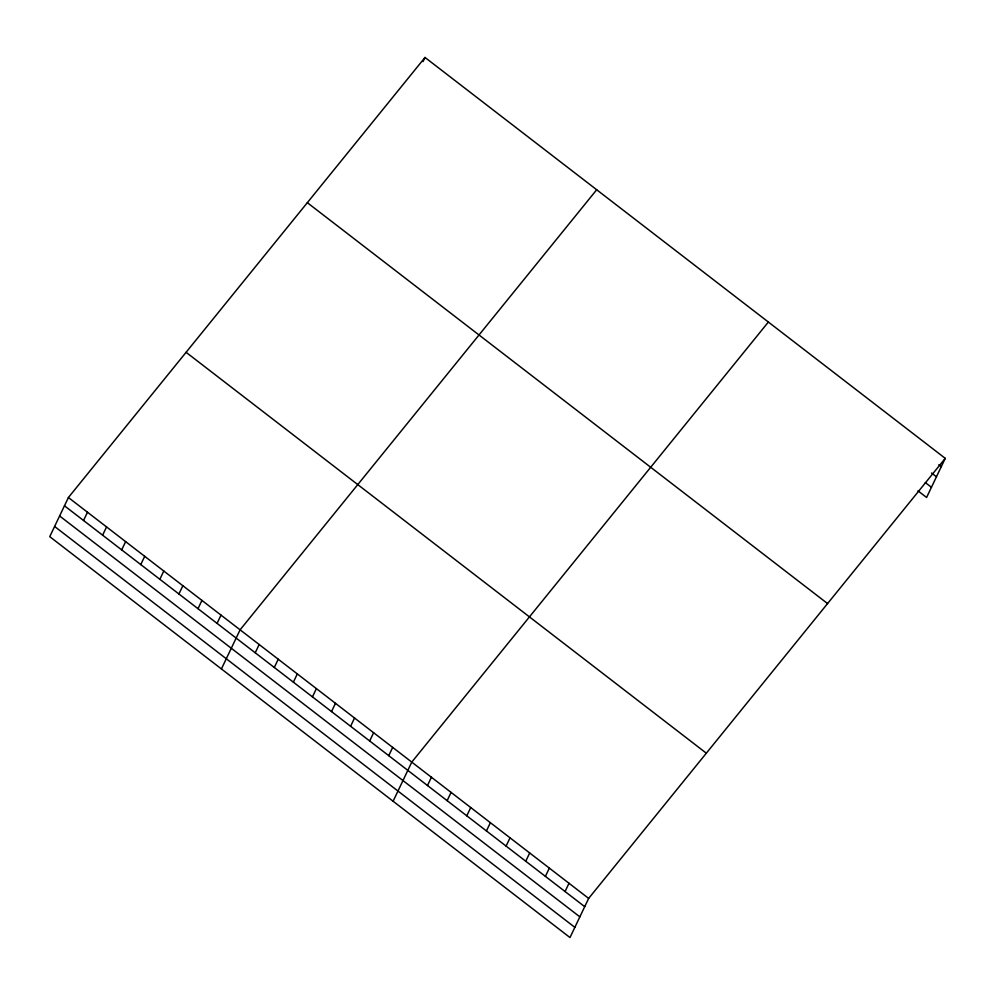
<?xml version="1.0" encoding="UTF-8"?>
<svg xmlns="http://www.w3.org/2000/svg" width="995" height="995" viewBox="0 0 995 995"><rect width="100%" height="100%" fill="white"/><g stroke="black" fill="none" stroke-linecap="round" stroke-linejoin="round"><path stroke-width="1.49" d="M68.406 497.525L49.75 536.653L569.986 937.539L588.654 898.41L945.25 458.347L425.014 57.461L68.406 497.525L588.654 898.41M83.543 520.485L87.485 512.226M102.622 535.186L106.564 526.927M121.701 549.887L125.631 541.628M140.768 564.588L144.71 556.329M159.847 579.289L163.789 571.03M423.037 61.59L425.014 57.461M178.926 593.978L182.869 585.719M198.005 608.679L201.935 600.42M217.072 623.38L221.014 615.121M221.425 668.938L240.093 629.823L596.689 189.759M255.23 652.782L259.16 644.524M274.297 667.483L278.239 659.225M293.376 682.172L297.318 673.913M312.455 696.873L316.398 688.615M331.522 711.574L335.464 703.316M350.601 726.275L354.543 718.017M369.68 740.976L373.622 732.718M388.759 755.678L392.689 747.407M393.112 801.236L411.768 762.108L768.364 322.044M427.477 785.515L431.42 777.257M447.141 800.664L451.071 792.406M466.792 815.8L470.734 807.542M486.443 830.949L490.386 822.691M506.094 846.098L510.037 837.84M525.746 861.235L529.688 852.976M545.409 876.384L549.339 868.125M565.06 891.532L569.003 883.261M945.25 458.347L926.594 497.475L917.987 490.846M938.857 464.715L941.307 466.605M931.544 473.011L936.457 476.792M925.3 482.55L931.444 487.289M307.331 202.681L827.566 603.567M186.09 352.305L706.326 753.19M64.476 505.796L584.712 906.669M59.613 515.97L579.849 916.855M54.613 526.467L574.849 927.352"/></g></svg>
